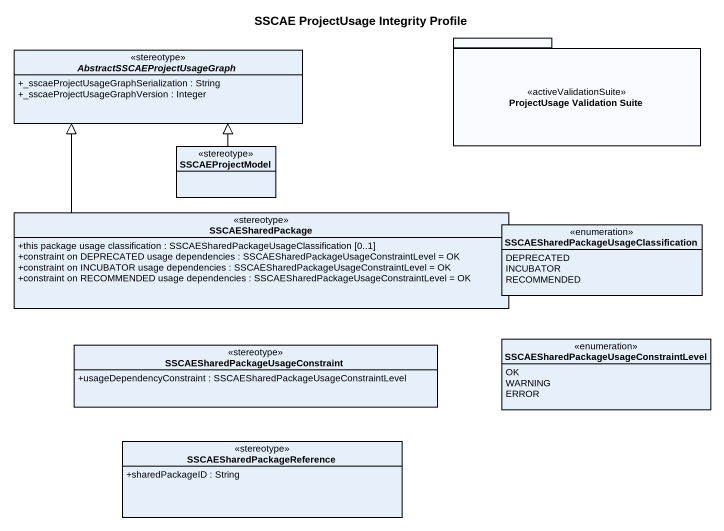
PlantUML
@startuml
title SSCAE ProjectUsage Integrity Profile
hide circle
hide empty members
skinparam classAttributeIconSize 0
abstract class "AbstractSSCAEProjectUsageGraph" as AbstractSSCAEProjectUsageGra <<stereotype>> {
  +_sscaeProjectUsageGraphSerialization : String
  +_sscaeProjectUsageGraphVersion : Integer
}
package "ProjectUsage Validation Suite" as ProjectUsage_Validation <<activeValidationSuite>> {
}
class SSCAEProjectModel <<stereotype>>
class SSCAESharedPackage <<stereotype>> {
  +this package usage classification : SSCAESharedPackageUsageClassification [0..1]
  +constraint on DEPRECATED usage dependencies : SSCAESharedPackageUsageConstraintLevel = OK
  +constraint on INCUBATOR usage dependencies : SSCAESharedPackageUsageConstraintLevel = OK
  +constraint on RECOMMENDED usage dependencies : SSCAESharedPackageUsageConstraintLevel = OK
}
enum "SSCAESharedPackageUsageClassification" as SSCAESharedPackageUsageClass {
  DEPRECATED
  INCUBATOR
  RECOMMENDED
}
class "SSCAESharedPackageUsageConstraint" as SSCAESharedPackageUsageConst <<stereotype>> {
  +usageDependencyConstraint : SSCAESharedPackageUsageConstraintLevel
}
enum "SSCAESharedPackageUsageConstraintLevel" as SSCAESharedPackageUsageConst_2 {
  OK
  WARNING
  ERROR
}
class SSCAESharedPackageReference <<stereotype>> {
  +sharedPackageID : String
}
SSCAEProjectModel -up-|> AbstractSSCAEProjectUsageGra
SSCAESharedPackage -up-|> AbstractSSCAEProjectUsageGra
@enduml
